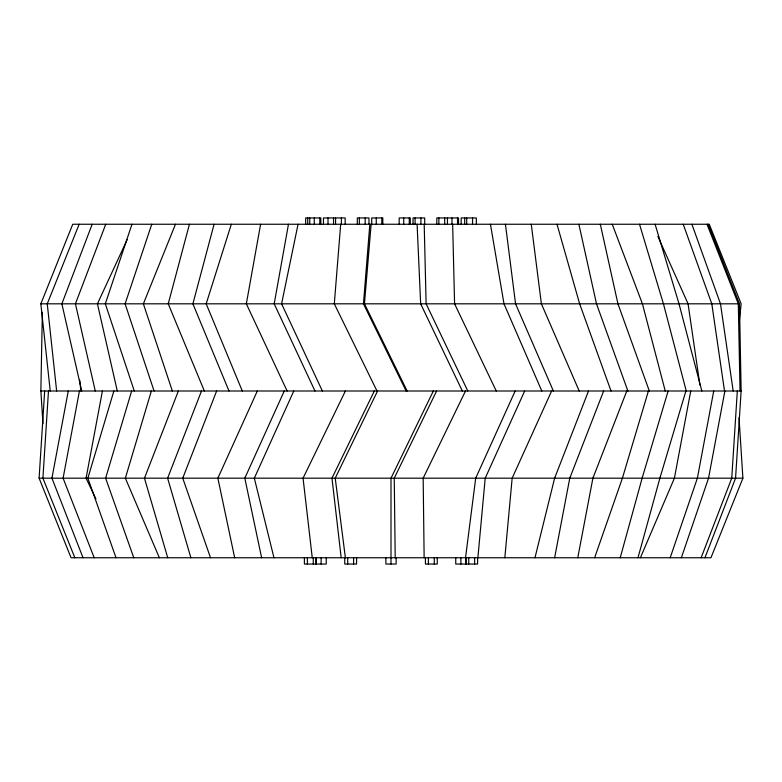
<?xml version="1.0" encoding="UTF-8"?>
<svg xmlns="http://www.w3.org/2000/svg" width="782" height="782" viewBox="0 0 782 782"><rect width="100%" height="100%" fill="white"/><g stroke="black" fill="none" stroke-linecap="round" stroke-linejoin="round"><path stroke-width="1.17" d="M42.961 423.697L40.869 391L42.345 312.292M739.029 417.637L742.9 478.183L710.955 557.752L71.045 557.752L39.1 478.183L44.672 391M48.484 391L42.912 478.183L74.847 557.752M737.328 391L731.747 478.183L701.141 557.752M704.953 557.752L735.559 478.183L741.131 391L739.489 303.817L708.179 224.248M340.688 224.248L334.305 303.817L376.983 391M369.837 224.248L363.454 303.817L406.132 391M371.137 224.248L364.451 303.817L407.129 391M477.88 557.752L485.211 478.183L524.673 391M504.83 557.752L512.161 478.183L551.633 391M739.332 320.767L741.16 303.817L709.254 224.248L72.746 224.248L40.84 303.817L50.234 391M465.534 557.752L475.7 478.183L515.162 391M260.611 224.248L246.34 303.817L287.121 391M288.47 224.248L274.199 303.817L314.98 391M68.278 391L51.935 478.183L83.039 557.752M79.441 391L63.098 478.183L94.202 557.752M102.413 391L86.069 478.183L95.942 498.896M690.75 391L674.407 478.183L640.399 557.752M713.722 391L697.378 478.183L670.194 557.752M724.885 391L708.541 478.183L681.357 557.752M554.624 557.752L569.765 478.183L603.645 391M577.771 557.752L592.903 478.183L626.793 391M322.37 391L281.588 303.817L298.059 224.248M534.986 557.752L554.624 478.183L588.514 391M189.43 224.248L168.238 303.817L204.346 391M214.082 224.248L192.9 303.817L228.999 391M620.224 557.752L642.13 478.183L668.131 391M637.985 557.752L659.881 478.183L685.892 391M113.869 391L87.867 478.183L116.01 557.752M131.63 391L105.629 478.183L133.771 557.752M151.356 391L125.355 478.183L159.362 557.752M648.405 391L622.404 478.183L594.633 557.752M231.316 224.248L206.184 303.817L242.293 391M131.972 224.248L105.316 303.817L134.289 391M151.757 224.248L125.1 303.817L154.064 391M92.178 224.248L61.866 303.817L81.719 391M105.736 224.248L75.424 303.817L95.277 391M178.355 391L144.465 478.183L167.729 557.752M201.492 391L167.612 478.183L190.876 557.752M216.634 391L182.744 478.183L210.514 557.752M79.158 224.248L47.252 303.817L56.646 391M175.461 224.248L143.37 303.817L172.343 391M257.327 391L217.865 478.183L234.668 557.752M284.277 391L244.815 478.183L261.618 557.752M293.788 391L254.326 478.183L273.964 557.752M127.124 239.722L97.437 303.817L117.29 391M345.409 391L303.054 478.183L312.253 557.752M374.334 391L331.979 478.183L341.177 557.752M377.579 391L335.224 478.183L345.39 557.752M433.345 391L391 478.183L391 564.047M436.591 391L394.245 478.183L395.213 557.752M465.515 391L423.17 478.183L424.137 557.752M40.84 303.817L281.588 303.817M281.735 303.817L739.489 303.817M40.801 391L741.199 391M39.1 478.183L735.559 478.183M735.852 478.183L742.9 478.183M496.257 391L454.586 303.817L452.651 224.248M467.792 391L426.122 303.817L424.196 224.248M462.328 391L420.657 303.817L417.099 224.248M657.867 236.408L688.072 303.817L699.9 385.027M579.208 391L541.388 303.817L531.261 224.248M553.373 391L515.553 303.817L505.436 224.248M541.818 391L503.999 303.817L490.441 224.248M707.006 224.248L738.316 303.817L740.036 391M612.247 224.248L642.423 303.817L665.247 391M649.334 391L617.936 303.817L600.312 224.248M627.887 391L596.5 303.817L578.876 224.248M611.025 391L579.638 303.817L556.999 224.248M691.894 224.248L720.486 303.817L733.184 391M683.214 224.248L711.806 303.817L724.513 391M655.101 224.248L679.02 303.817L701.845 391M639.51 224.248L663.439 303.817L686.264 391M79.725 380.101L80.898 391M477.597 557.752L477.597 564.047L455.75 564.047L455.75 557.752M476.336 224.248L476.336 217.953L461.175 217.953L461.175 224.248M474.635 557.752L474.635 564.047M472.543 217.953L472.543 224.248M468.731 557.752L468.731 564.047M466.717 217.953L466.717 224.248M465.994 557.752L465.994 564.047M465.769 557.752L465.769 564.047M464.684 217.953L464.684 224.248M460.872 557.752L460.872 564.047M458.535 224.248L458.535 217.953L436.815 217.953L436.815 224.248M457.529 217.953L457.529 224.248M451.976 217.953L451.976 224.248M447.441 217.953L447.441 224.248M444.684 217.953L444.684 224.248M438.858 217.953L438.858 224.248M437.255 557.752L437.255 564.047L425.428 564.047L425.428 557.752M434.293 557.752L434.293 564.047M428.389 557.752L428.389 564.047M424.685 224.248L424.685 217.953L413.033 217.953L413.033 224.248M420.902 217.953L420.902 224.248M415.076 217.953L415.076 224.248M410.286 224.248L410.286 217.953L399.182 217.953L399.182 224.248M409.279 217.953L409.279 224.248M403.727 217.953L403.727 224.248M396.122 557.752L396.122 564.047L385.878 564.047L385.878 557.752M382.818 224.248L382.818 217.953L371.714 217.953L371.714 224.248M381.812 217.953L381.812 224.248M376.259 217.953L376.259 224.248M368.967 224.248L368.967 217.953L357.315 217.953L357.315 224.248M365.184 217.953L365.184 224.248M359.358 217.953L359.358 224.248M356.572 557.752L356.572 564.047L344.745 564.047L344.745 557.752M353.611 557.752L353.611 564.047M347.707 557.752L347.707 564.047M345.185 224.248L345.185 217.953L323.465 217.953L323.465 224.248M341.392 217.953L341.392 224.248M335.566 217.953L335.566 224.248M333.523 217.953L333.552 224.248M328.01 217.953L328.01 224.248M326.25 557.752L326.25 564.047L304.403 564.047L304.403 557.752M321.128 557.752L321.128 564.047M320.825 224.248L320.825 217.953L305.664 217.953L305.664 224.248M319.818 217.953L319.818 224.248M316.231 557.752L316.231 564.047M316.006 557.752L316.006 564.047M314.276 217.953L314.276 224.248M313.269 557.752L313.269 564.047M309.731 217.953L309.731 224.248M307.707 217.953L307.707 224.248M307.365 557.752L307.365 564.047"/></g></svg>
